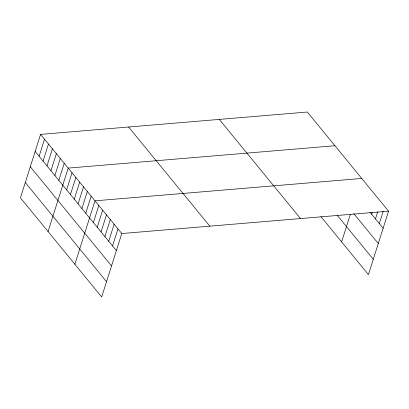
<?xml version="1.0" encoding="UTF-8"?>
<svg xmlns="http://www.w3.org/2000/svg" width="409" height="409" viewBox="0 0 409 409"><rect width="100%" height="100%" fill="white"/><g stroke="black" fill="none" stroke-linecap="round" stroke-linejoin="round"><path stroke-width="0.61" d="M40.573 134.397L20.45 197.828L101.677 296.975L121.795 233.544L40.573 134.397L307.323 112.025L388.55 211.172L368.427 274.603L320.947 216.642M39.1 156.279L44.515 139.213M43.047 161.095L48.461 144.029M46.994 165.911L52.408 148.845M50.941 170.727L56.355 153.661M54.883 175.543L60.297 158.477M58.83 180.359L64.244 163.293M48.068 231.54L68.191 168.109L334.94 145.732M66.606 189.848L72.02 172.782M70.435 194.526L75.849 177.455M74.264 199.198L79.678 182.128M78.093 203.871L83.508 186.806M81.923 208.544L87.337 191.478M85.752 213.222L91.166 196.151M74.873 264.26L94.995 200.824L361.745 178.452M93.405 222.568L98.825 205.502M97.235 227.24L102.654 210.175M101.064 231.918L106.478 214.848M104.893 236.591L110.307 219.521M108.722 241.264L114.137 224.198M112.552 245.937L117.966 228.871M341.622 241.883L350.365 214.321M371.648 214.214L372.21 212.45M375.477 218.892L377.717 211.826M379.307 223.565L383.228 211.202M121.795 233.544L388.55 211.172M370.114 212.348L383.136 228.237M353.775 213.626L378.284 243.539M337.287 215.364L373.284 259.301M219.296 119.408L300.523 218.554M128.6 127.015L209.827 226.162M35.159 151.463L116.381 250.615M30.302 166.765L111.529 265.911M25.302 182.532L106.529 281.678"/></g></svg>
